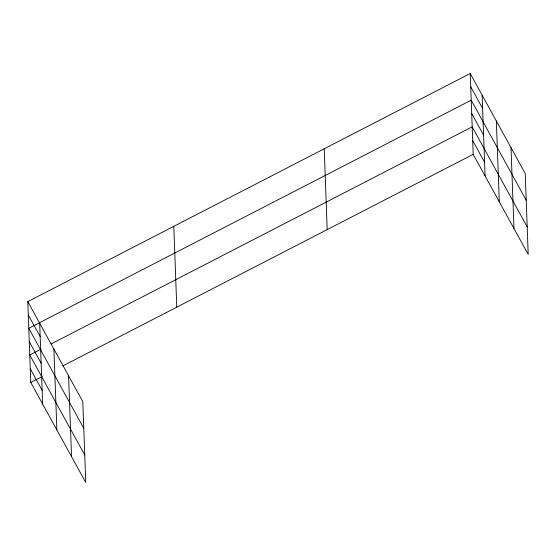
<?xml version="1.0" encoding="UTF-8"?>
<svg xmlns="http://www.w3.org/2000/svg" width="556" height="556" viewBox="0 0 556 556"><rect width="100%" height="100%" fill="white"/><g stroke="black" fill="none" stroke-linecap="round" stroke-linejoin="round"><path stroke-width="0.83" d="M27.8 301.616L82.802 401.661L85.763 482.497L30.761 382.452L27.8 301.616L470.237 73.503L525.239 173.548L528.2 254.384L473.198 154.339L470.237 73.503M41.165 349.092L29.753 354.971L84.755 455.017M51.048 343.99L472.19 126.851L527.192 226.897M30.761 382.452L42.173 376.572M62.703 365.987L473.198 154.339M470.723 86.84L482.608 108.448M526.212 200.223L471.217 100.177L28.78 328.297L83.775 428.335M471.703 113.514L483.581 135.122M472.697 140.599L484.575 162.206M28.287 314.953L40.171 336.568M29.266 341.634L41.144 363.242M30.26 368.711L42.138 390.319M511.006 147.66L513.973 228.495M496.348 120.993L499.309 201.828M482.115 95.111L485.082 175.946M324.231 148.779L327.199 229.614M173.806 226.341L176.766 307.176M68.569 375.78L71.536 456.615M53.911 349.112L56.872 429.948M39.678 323.231L42.645 404.066"/></g></svg>
